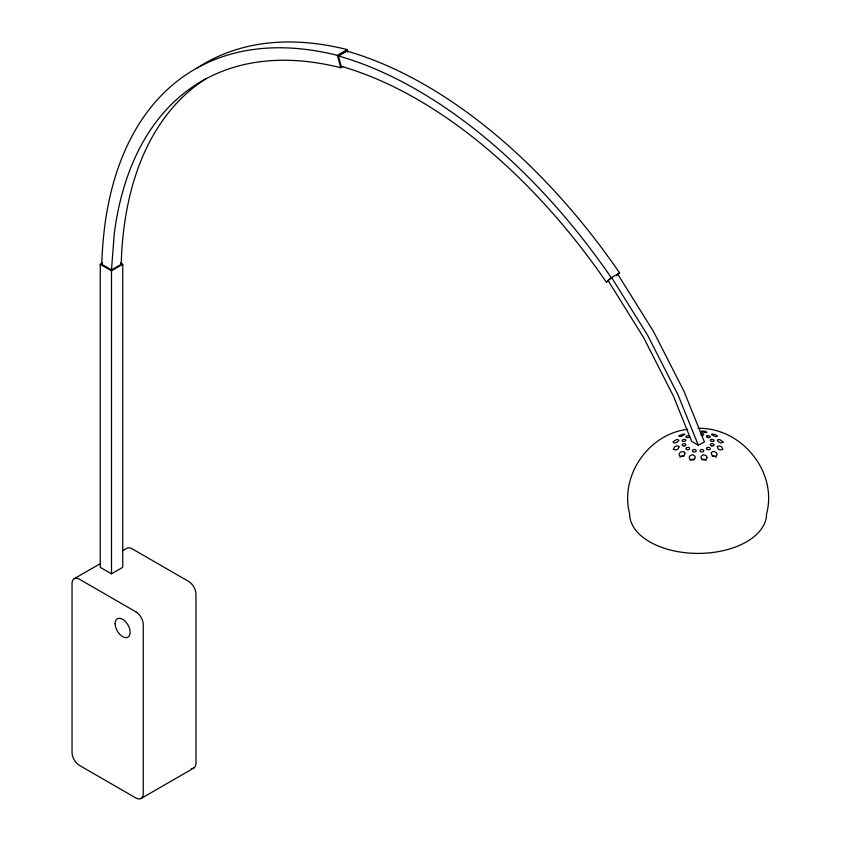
<?xml version="1.0" encoding="UTF-8"?>
<svg xmlns="http://www.w3.org/2000/svg" width="841" height="841" viewBox="0 0 841 841"><rect width="100%" height="100%" fill="white"/><g stroke="black" fill="none" stroke-linecap="round" stroke-linejoin="round"><path stroke-width="1.26" d="M101.761 264.295L111.506 269.919L114.218 234.04A457.935 259.385 59.1 0 1 340.731 67.743L342.886 66.428M606.508 282.324L611.281 277.782L619.617 272.957A453.436 261.793 60 0 0 346.671 51.028L338.418 55.927A453.278 261.698 60 0 1 611.312 277.761M616.716 275.701L619.607 272.947L617.22 275.217M690.125 460.206L692.196 459.175L694.256 459.796M608.884 279.706L611.701 277.656L647.465 334.97L678.046 394.955L698.324 445.246L704.411 441.903L684.09 391.496L653.499 331.491L617.725 274.166M701.93 459.796L704.001 459.175L706.062 460.206M347.827 52.068L347.165 49.608L337.409 55.422L340.721 67.722M346.671 51.007L338.418 55.927L341.215 66.323A441.157 254.707 60 0 1 606.477 282.345M120.505 262.991L122.754 264.295L122.754 567.318L111.506 573.814L100.258 567.318L100.258 264.295L102.507 262.991M111.506 269.919L121.251 264.295M100.258 264.295L111.506 270.791L122.754 264.295M74.187 578.703L99.984 563.817M122.418 550.866L126.896 548.279A10.439 6.024 60 0 1 132.237 548.858L188.468 581.331A10.439 6.024 60 0 1 195.974 594.314L195.974 763.144A10.439 6.024 60 0 1 191.359 768.516M141.099 798.487L193.808 768.054M712.148 456.19L714.976 456.369A3.417 2.47 26.3 0 1 716.29 457.315M687.696 429.32C648.611 433.819 619.596 475.806 629.636 513.883A68.468 39.527 0 0 0 698.093 553.41A68.468 39.527 0 0 0 766.561 513.883C777.893 471.738 741.299 427.323 698.093 428.332M684.038 456.19L681.21 456.369A3.417 2.47 -26.3 0 0 679.896 457.315M698.324 445.246L691.649 441.315L673.41 396.069L643.386 337.178L607.948 280.389M111.506 270.791L111.506 573.814M101.824 264.337A471.433 267.028 59.1 0 1 337.399 55.359M121.188 264.253A457.798 259.312 59.1 0 1 205.982 78.665M196.857 68.226A471.296 266.954 59.1 0 1 347.154 49.587M700.942 435.207A1.882 0.873 1.1 0 0 701.394 435.302A1.882 0.894 3.3 0 0 703.675 434.776A1.882 0.894 3.3 0 0 702.351 433.62A1.882 0.873 1.1 0 0 700.942 433.693M684.9 453.215L684.795 453.877A3.417 2.67 -22.1 0 1 683.428 455.675C681.778 457.346 677.772 455.885 679.433 453.362A3.417 2.47 -26.3 0 1 681.21 451.817L684.038 451.638L684.9 453.215M706.924 457.62C706.818 460.363 702.634 460.616 701.468 458.461A3.417 2.88 5.4 0 1 701.173 456.411L703.244 454.613L706.062 455.654A3.417 2.807 15.1 0 1 706.924 457.62M711.391 452.595L711.391 453.877A3.417 2.67 22.1 0 0 712.758 455.675C714.408 457.346 718.414 455.885 716.753 453.362A3.417 2.47 26.3 0 0 714.976 451.817L712.758 451.438L711.391 452.595M678.992 447.002L678.14 448.737A3.417 2.229 -28.1 0 1 676.069 449.998L673.242 449.346L674.608 446.844A3.417 1.955 -27.8 0 1 676.826 445.909L678.603 446.161L678.992 447.002M717.299 446.497L718.056 448.737A3.417 2.229 28.1 0 0 720.117 449.998L722.945 449.346L721.589 446.844A3.417 1.955 27.8 0 0 719.36 445.909L717.299 446.497M673.242 441.662L673.536 442.744L674.608 442.955A3.417 1.682 -26 0 0 676.826 442.355L678.897 440.558L678.14 439.528A3.417 1.409 -23 0 0 676.069 439.801L673.242 441.662M723.05 442.103L721.589 442.955A3.417 1.682 26 0 1 719.36 442.355L717.299 440.558L718.056 439.528A3.417 1.409 23 0 1 720.117 439.801L723.05 442.103M679.139 435.691L679.433 436.437A3.417 1.167 -19 0 0 681.21 436.458L684.795 434.387A3.417 0.967 -14.2 0 0 683.428 434.124L679.139 435.691M717.142 435.995L716.753 436.437A3.417 1.167 19 0 1 714.976 436.458L711.391 434.387A3.417 0.967 14.2 0 1 712.758 434.124L715.68 434.734L717.142 435.995M694.729 458.461C693.552 460.616 689.368 460.363 689.263 457.62A3.417 2.807 -15.1 0 1 690.125 455.654L692.952 454.613L695.013 456.411A3.417 2.88 -5.4 0 1 694.729 458.461M703.497 451.449L703.339 451.564A1.398 0.936 3.9 0 1 702.582 451.932L702.351 451.985A1.882 1.283 1.3 0 1 700.069 451.049A1.882 1.283 1.3 0 1 701.394 449.504A1.892 1.272 3.9 0 1 703.36 450.03A1.892 1.272 3.9 0 1 703.486 451.438M701.93 431.212L701.468 431.338A3.417 0.757 3 0 0 701.173 431.853L706.062 432.61A3.417 0.83 8.7 0 0 706.924 432.179L704.758 431.16L701.93 431.212M135.758 611.754L79.527 579.291A10.439 6.024 60 0 0 72.032 583.622L72.032 752.453A10.439 6.024 60 0 0 79.527 765.436L135.758 797.909A10.439 6.024 60 0 0 143.254 793.578L143.254 624.747A10.439 6.024 60 0 0 135.758 611.754M707.092 435.911A1.882 0.915 5.3 0 0 707.092 437.204A1.882 0.957 7 0 0 709.73 437.436A1.882 0.957 7 0 0 709.73 436.09A1.882 0.915 5.3 0 0 707.092 435.911M707.092 449.346A1.882 1.24 6.1 0 0 709.741 449.525A1.882 1.198 7.8 0 0 709.73 447.822A1.882 1.198 7.8 0 0 707.092 447.601A1.882 1.24 6.1 0 0 707.092 449.346M686.456 437.436A1.882 0.957 -7 0 0 689.094 437.204A1.882 0.915 -5.3 0 0 689.094 435.911A1.882 0.915 -5.3 0 0 686.456 436.09A1.882 0.957 -7 0 0 686.456 437.436M711.707 439.412A1.882 0.999 8.3 0 0 710.393 440.505A1.882 1.051 9.1 0 0 712.674 441.493A1.882 1.051 9.1 0 0 713.998 440.348A1.882 0.999 8.3 0 0 711.707 439.412M711.707 445.856A1.882 1.156 8.9 0 0 713.998 445.267A1.882 1.104 9.3 0 0 712.674 443.775A1.882 1.104 9.3 0 0 710.393 444.311A1.882 1.156 8.9 0 0 711.707 445.856M684.479 445.856A1.882 1.156 -8.9 0 0 685.793 444.311A1.882 1.104 -9.3 0 0 683.512 443.775A1.882 1.104 -9.3 0 0 682.188 445.267A1.882 1.156 -8.9 0 0 684.479 445.856M686.456 447.822A1.882 1.198 -7.8 0 0 686.456 449.525A1.882 1.24 -6.1 0 0 689.094 449.346A1.882 1.24 -6.1 0 0 689.094 447.601A1.882 1.198 -7.8 0 0 686.456 447.822M692.511 450.492A1.882 1.262 -3.9 0 0 693.836 451.985A1.882 1.283 -1.3 0 0 696.117 451.049A1.882 1.283 -1.3 0 0 694.803 449.504A1.882 1.262 -3.9 0 0 692.511 450.492M684.479 439.412A1.882 0.999 -8.3 0 0 682.188 440.348A1.882 1.051 -9.1 0 0 683.512 441.493A1.882 1.051 -9.1 0 0 685.793 440.505A1.882 0.999 -8.3 0 0 684.479 439.412M115.143 623.665A10.607 6.118 60 0 0 126.392 637.657A10.607 6.118 60 0 0 126.392 622.655A10.607 6.118 60 0 0 115.143 623.665"/></g></svg>
